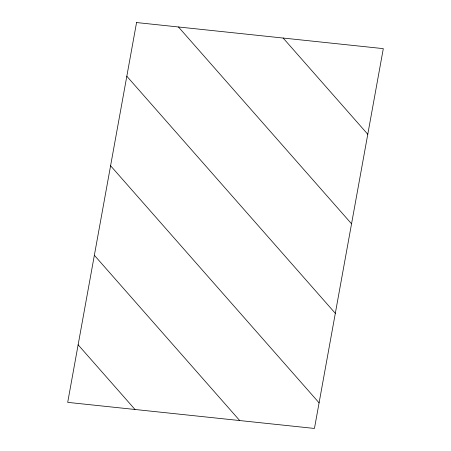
<?xml version="1.0" encoding="UTF-8"?>
<svg xmlns="http://www.w3.org/2000/svg" width="451" height="451" viewBox="0 0 451 451"><rect width="100%" height="100%" fill="white"/><g stroke="black" fill="none" stroke-linecap="round" stroke-linejoin="round"><path stroke-width="0.68" d="M283.149 38.047L367.779 134.28M178.461 26.981L351.549 223.803M126.816 76.236L335.318 313.327M110.591 165.759L319.094 402.85M94.36 255.283L239.701 420.546M78.13 344.806L135.007 409.48M136.552 22.55L67.695 402.365L314.448 428.45L383.305 48.635L136.552 22.55"/></g></svg>
